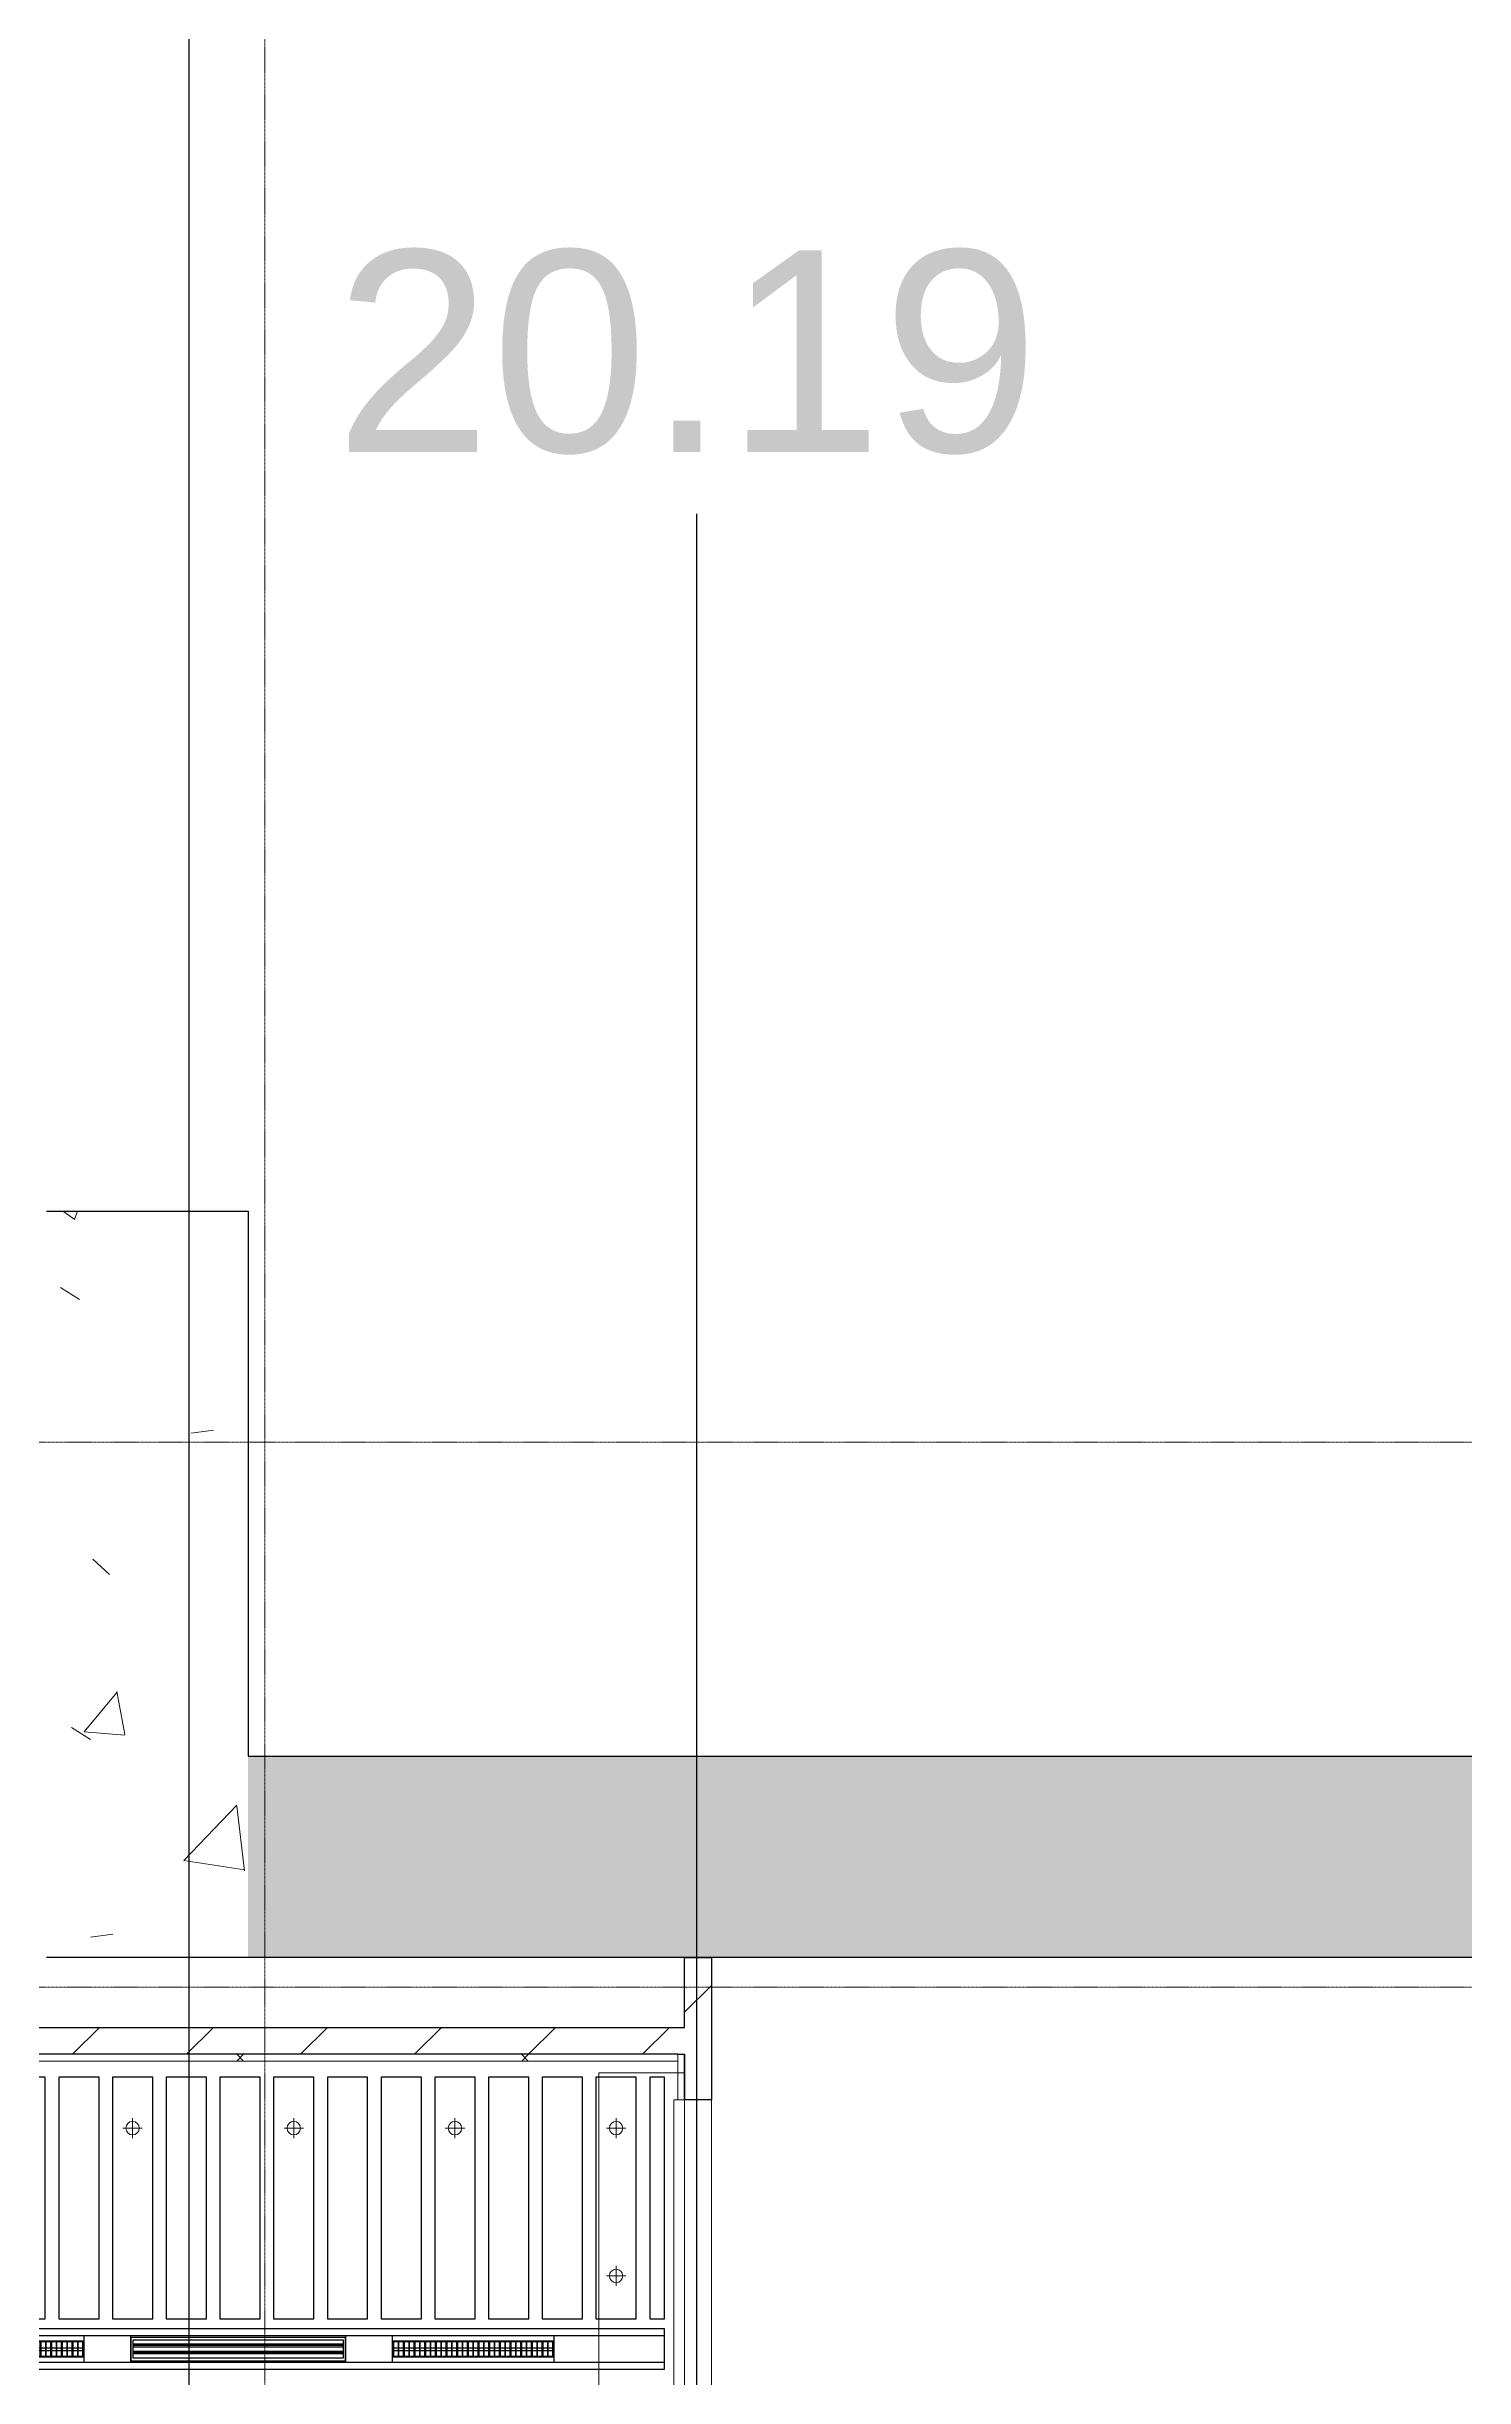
# Model space of a CAD drawing. Header units: millimetres. Extents: x -962357 to -591933, y -35273 to 59420.
# Drawn here: x -848905 to -838349, y 9289 to 26646 of the extents above; entities that cross this region are included whole.
import ezdxf
from ezdxf.enums import TextEntityAlignment as Align

# ---------------------------------------------------------------- set-up
doc = ezdxf.new("R2010")
doc.units = ezdxf.units.MM
doc.linetypes.add('DPA_Grid _ Level 100', pattern=[10, 5.5, -1.6, 1.3, -1.6])
for name, color, linetype in [('000 - WIPEOUT', 250, 'Continuous'), ('001 - ASCESSORIES', 251, 'Continuous'), ('A04_TUBE SERIES', 2, 'Continuous'), ('A11_ALU.SOLID SHEET', 2, 'Continuous')]:
    doc.layers.add(name, color=color, linetype=linetype)
for name, color, linetype, lineweight in [('008 - LIGHTING', 1, 'Continuous', 9), ('A-DETL-GENF', 2, 'Continuous', 9), ('A-DOOR', 3, 'Continuous', 25), ('A-DOOR-E', 2, 'Continuous', 25), ('A-DOOR-HDLN', 2, 'Continuous', 9), ('A-ROOM-IDEN', 3, 'Continuous', 25), ('A-WALL', 5, 'Continuous', 9), ('A-WALL-FNSH', 2, 'Continuous', 9), ('A-WALL-PATT', 1, 'Continuous', 9), ('E-LITE-EQPM', 2, 'Continuous', 9), ('S-GRID', 251, 'Continuous', 9), ('WALL-E', 2, 'Continuous', 9)]:
    doc.layers.add(name, color=color, linetype=linetype, lineweight=lineweight)
doc.styles.add('Arial_1', font='arial.ttf', dxfattribs={"height": 1500})
pattern_1 = [(50, (2.4, 1), (3643.682, -318.781), [381, -4191]), (355, (2.4, 1), (-704.856, 3821.136), [304.8, -3352.8]), (100.451, (306, -25.6), (2938.852, 3502.332), [323.8, -3561.801]), (46.184, (2.4, 1017), (5421.581, -840.856), [571.5, -6286.5]), (96.636, (454, 947), (4748.05, 4948.55), [485.7, -5342.702]), (351.184, (2.4, 1017), (4748.1, 4948.506), [457.2, -5029.2]), (21, (510.4, 763), (3032.288, -2045.304), [381, -4191]), (326, (510.4, 763), (1236.042, 3683.762), [304.8, -3352.8]), (71.451, (763, 592.5), (4268.343, 1638.425), [323.8, -3561.801]), (37.5, (2.4, 1), (61.772, 1691.1008), [167.64, -3144.52, 167.64, -3235.96, -3365.5]), (37.5, (2.4, 1), (61.772, 1691.1008), [-6715.76, 167.64, -3197.86]), (7.5, (2.4, 1), (1336.3933, 2003.6115), [167.64, -1772.92, 167.64, -3068.32, -1282.7]), (7.5, (2.4, 1), (1336.3933, 2003.6115), [-5176.52, 167.64, -1115.06]), (327.5, (-1130.5, 1), (2711.8178, -114.5786), [167.64, -1102.36, 167.64, -3794.76, -5257.8]), (327.5, (-1130.5, 1), (2711.8178, -114.5786), [-5232.4, 167.64, -5090.16]), (317.5, (-1638.5, 1), (2962.5856, 508.5334), [167.64, -1483.36, 167.64, -2463.8, -3733.8]), (317.5, (-1638.5, 1), (2962.5856, 508.5334), [-4282.44, 167.64, -3566.16])]
pattern_2 = [(45, (2.4, 1), (-424.26407, 424.26407), [])]

# ---------------------------------------------------------------- blocks, each defined once
blk = doc.blocks.new('M_Door-Overhead-Rolling - RS-18924031-4130-01 MULTI-PURPOSE LEVEL - REFLECTED CEILING PLAN')
at = {"layer": 'A-DOOR', "lineweight": 9}
for p, q in [((1580, -100), (-1580, -100)), ((-1580, -100), (-1580, -180)), ((1580, -180), (1580, -100)), ((-1580, -180), (1580, -180))]:
    blk.add_line(p, q, dxfattribs=at)
at = {"layer": 'A-DOOR-HDLN'}
for p, q in [((-1783.2, -100), (-1580, -100)), ((-1783.2, -100), (-1783.2, -738.8)), ((1580, -100), (1783.2, -100)), ((1783.2, -100), (1783.2, -738.8)), ((-1783.2, -738.8), (1783.2, -738.8))]:
    blk.add_line(p, q, dxfattribs=at)
blk = doc.blocks.new('LGF_DL_SAA_LowPower_DL1a - LGF_DL_SAA_LowPower_DL1a-8832329-4130-01 MULTI-PURPOSE LEVEL - REFLECTED CEILING PLAN')
at = {"layer": 'A-DETL-GENF'}
for p, q in [((72.5, 0), (-72.5, 0)), ((0, 75), (0, -75))]:
    blk.add_line(p, q, dxfattribs=at)
blk.add_circle((0, 0), 50, dxfattribs=at)
blk = doc.blocks.new('C-1-PP19-AR-4130-01-B_20250829-225100_EXLIGHT')
at = {"layer": 'E-LITE-EQPM', "extrusion": (0, 0, -1), "rotation": 180}
for p in [(103585, 7565), (102385, 7565), (101185, 7565), (99985, 7565), (99985, 6465)]:
    blk.add_blockref('LGF_DL_SAA_LowPower_DL1a - LGF_DL_SAA_LowPower_DL1a-8832329-4130-01 MULTI-PURPOSE LEVEL - REFLECTED CEILING PLAN', p, dxfattribs=at)
blk = doc.blocks.new('*U569')
blk.add_wipeout([(-25, 0), (25, 0), (25, 12350), (-25, 12350)]).dxf.layer = '000 - WIPEOUT'
at = {"layer": 'A04_TUBE SERIES', "color": 0}
blk.add_lwpolyline([(-25, 0), (25, 0), (25, 12350), (-25, 12350)], close=True, dxfattribs=at)
at = {"layer": 'Defpoints', "color": 250, "flags": 1}
blk.add_attdef('EXTR.OVL-LENGTH_', (-33, -9), '', height=5, dxfattribs=at)
blk = doc.blocks.new('*U570')
at = {"color": 1}
blk.add_wipeout([(600, -60), (-600, -60), (-600, 60), (600, 60)], dxfattribs=at).dxf.layer = '000 - WIPEOUT'
at = {"layer": '001 - ASCESSORIES', "color": 0}
blk.add_lwpolyline([(600, -60), (-600, -60), (-600, 60), (600, 60)], close=True, dxfattribs=at)
at = {"layer": '001 - ASCESSORIES'}
for points in [[(-593, -55), (-598, -55), (-598, 55), (-593, 55)], [(595, -55), (-595, -55), (-595, 55), (595, 55)], [(-559, -55), (-554, -55), (-554, 55), (-559, 55)], [(-514, -55), (-519, -55), (-519, 55), (-514, 55)], [(-479, -55), (-474, -55), (-474, 55), (-479, 55)], [(-435, -55), (-440, -55), (-440, 55), (-435, 55)], [(-400, -55), (-395, -55), (-395, 55), (-400, 55)], [(-355, -55), (-360, -55), (-360, 55), (-355, 55)], [(-320, -55), (-315, -55), (-315, 55), (-320, 55)], [(-276, -55), (-281, -55), (-281, 55), (-276, 55)], [(-241, -55), (-236, -55), (-236, 55), (-241, 55)], [(-196, -55), (-201, -55), (-201, 55), (-196, 55)], [(-161, -55), (-156, -55), (-156, 55), (-161, 55)], [(-117, -55), (-122, -55), (-122, 55), (-117, 55)], [(-82, -55), (-77, -55), (-77, 55), (-82, 55)], [(-37, -55), (-42, -55), (-42, 55), (-37, 55)], [(-3, -55), (3, -55), (3, 55), (-3, 55)], [(42, -55), (37, -55), (37, 55), (42, 55)], [(77, -55), (82, -55), (82, 55), (77, 55)], [(122, -55), (117, -55), (117, 55), (122, 55)], [(156, -55), (161, -55), (161, 55), (156, 55)], [(201, -55), (196, -55), (196, 55), (201, 55)], [(236, -55), (241, -55), (241, 55), (236, 55)], [(281, -55), (276, -55), (276, 55), (281, 55)], [(315, -55), (320, -55), (320, 55), (315, 55)], [(360, -55), (355, -55), (355, 55), (360, 55)], [(395, -55), (400, -55), (400, 55), (395, 55)], [(440, -55), (435, -55), (435, 55), (440, 55)], [(474, -55), (479, -55), (479, 55), (474, 55)], [(519, -55), (514, -55), (514, 55), (519, 55)], [(554, -55), (559, -55), (559, 55), (554, 55)], [(598, -55), (593, -55), (593, 55), (598, 55)]]:
    blk.add_lwpolyline(points, close=True, dxfattribs=at)
for points in [[(-593, 10), (-559, 10)], [(-554, 10), (-519, 10)], [(-514, 10), (-479, 10)], [(-474, 10), (-440, 10)], [(-435, 10), (-400, 10)], [(-395, 10), (-360, 10)], [(-355, 10), (-320, 10)], [(-315, 10), (-281, 10)], [(-276, 10), (-241, 10)], [(-236, 10), (-201, 10)], [(-196, 10), (-161, 10)], [(-156, 10), (-122, 10)], [(-117, 10), (-82, 10)], [(-77, 10), (-42, 10)], [(-37, 10), (-3, 10)], [(3, 10), (37, 10)], [(42, 10), (77, 10)], [(82, 10), (117, 10)], [(122, 10), (156, 10)], [(161, 10), (196, 10)], [(201, 10), (236, 10)], [(241, 10), (276, 10)], [(281, 10), (315, 10)], [(320, 10), (355, 10)], [(360, 10), (395, 10)], [(400, 10), (435, 10)], [(440, 10), (474, 10)], [(479, 10), (514, 10)], [(519, 10), (554, 10)], [(559, 10), (593, 10)], [(-593, -10), (-559, -10)], [(-554, -10), (-519, -10)], [(-514, -10), (-479, -10)], [(-474, -10), (-440, -10)], [(-435, -10), (-400, -10)], [(-395, -10), (-360, -10)], [(-355, -10), (-320, -10)], [(-315, -10), (-281, -10)], [(-276, -10), (-241, -10)], [(-236, -10), (-201, -10)], [(-196, -10), (-161, -10)], [(-156, -10), (-122, -10)], [(-117, -10), (-82, -10)], [(-77, -10), (-42, -10)], [(-37, -10), (-3, -10)], [(3, -10), (37, -10)], [(42, -10), (77, -10)], [(82, -10), (117, -10)], [(122, -10), (156, -10)], [(161, -10), (196, -10)], [(201, -10), (236, -10)], [(241, -10), (276, -10)], [(281, -10), (315, -10)], [(320, -10), (355, -10)], [(360, -10), (395, -10)], [(400, -10), (435, -10)], [(440, -10), (474, -10)], [(479, -10), (514, -10)], [(519, -10), (554, -10)], [(559, -10), (593, -10)]]:
    blk.add_lwpolyline(points, dxfattribs=at)
blk = doc.blocks.new('*U526')
at = {"layer": '001 - ASCESSORIES', "color": 0, "linetype": 'ByBlock'}
blk.add_lwpolyline([(800, 87), (-800, 87), (-800, -87), (800, -87)], close=True, dxfattribs=at)
at = {"layer": '001 - ASCESSORIES', "linetype": 'ByBlock'}
for points in [[(-782, 69), (782, 69), (782, -69), (-782, -69)], [(782, 36), (-782, 36), (-782, 16), (782, 16)], [(-782, -16), (782, -16), (782, -36), (-782, -36)]]:
    blk.add_lwpolyline(points, close=True, dxfattribs=at)
for points in [[(782, 26), (-782, 26)], [(-782, -26), (782, -26)]]:
    blk.add_lwpolyline(points, dxfattribs=at)
blk = doc.blocks.new('*U742')
blk.add_point((0, 0))
at = {"layer": 'Defpoints', "color": 250}
blk.add_text('AL.SHEET-HAT-TYPE-C', height=7, rotation=270, dxfattribs=at).set_placement((15, 0), align=Align.BOTTOM_CENTER)
blk.add_wipeout([(0, -100), (350, -100), (350, 100), (0, 100)]).dxf.layer = '000 - WIPEOUT'
at = {"layer": 'A11_ALU.SOLID SHEET', "color": 0}
blk.add_lwpolyline([(0, -100), (350, -100), (350, 100), (0, 100)], close=True, dxfattribs=at)
blk = doc.blocks.new('*U846')
blk.add_point((0, 0))
at = {"layer": 'Defpoints', "color": 250}
blk.add_text('AL.SHEET-HAT-TYPE-C', height=7, rotation=270, dxfattribs=at).set_placement((15, 0), align=Align.BOTTOM_CENTER)
blk.add_wipeout([(0, -100), (824, -100), (824, 100), (0, 100)]).dxf.layer = '000 - WIPEOUT'
at = {"layer": 'A11_ALU.SOLID SHEET', "color": 0}
blk.add_lwpolyline([(0, -100), (824, -100), (824, 100), (0, 100)], close=True, dxfattribs=at)
blk = doc.blocks.new('*U816')
at = {"color": 3}
for points in [[(-900, 2550), (900, 2550), (900, 2250), (-900, 2250)], [(-900, 2150), (900, 2150), (900, 1850), (-900, 1850)], [(-900, 1750), (900, 1750), (900, 1450), (-900, 1450)], [(-900, 1350), (900, 1350), (900, 1050), (-900, 1050)], [(-900, 950), (900, 950), (900, 650), (-900, 650)], [(-900, 550), (900, 550), (900, 250), (-900, 250)], [(-900, 150), (900, 150), (900, -150), (-900, -150)], [(-900, -250), (900, -250), (900, -550), (-900, -550)], [(-900, -650), (900, -650), (900, -950), (-900, -950)], [(-900, -1050), (900, -1050), (900, -1350), (-900, -1350)], [(-900, -1450), (900, -1450), (900, -1750), (-900, -1750)], [(-900, -1850), (900, -1850), (900, -2150), (-900, -2150)], [(-900, -2250), (900, -2250), (900, -2550), (-900, -2550)]]:
    blk.add_wipeout(points, dxfattribs=at).dxf.layer = '000 - WIPEOUT'
at = {"layer": 'A11_ALU.SOLID SHEET', "color": 0, "linetype": 'ByBlock'}
for points in [[(-900, 2250), (900, 2250), (900, 2550), (-900, 2550)], [(-900, 1850), (900, 1850), (900, 2150), (-900, 2150)], [(-900, 1450), (900, 1450), (900, 1750), (-900, 1750)], [(-900, 1050), (900, 1050), (900, 1350), (-900, 1350)], [(-900, 650), (900, 650), (900, 950), (-900, 950)], [(-900, 250), (900, 250), (900, 550), (-900, 550)], [(-900, -150), (900, -150), (900, 150), (-900, 150)], [(-900, -550), (900, -550), (900, -250), (-900, -250)], [(-900, -950), (900, -950), (900, -650), (-900, -650)], [(-900, -1350), (900, -1350), (900, -1050), (-900, -1050)], [(-900, -1750), (900, -1750), (900, -1450), (-900, -1450)], [(-900, -2150), (900, -2150), (900, -1850), (-900, -1850)], [(-900, -2550), (900, -2550), (900, -2250), (-900, -2250)]]:
    blk.add_lwpolyline(points, close=True, dxfattribs=at)
blk = doc.blocks.new('*U601')
at = {"layer": 'Defpoints'}
blk.add_point((0, 0), dxfattribs=at)
blk.add_wipeout([(900, 250), (900, 360), (-900, 360), (-900, 250)]).dxf.layer = '000 - WIPEOUT'
at = {"layer": 'A11_ALU.SOLID SHEET', "color": 0}
blk.add_lwpolyline([(900, 250), (900, 360), (-900, 360), (-900, 250)], close=True, dxfattribs=at)
at = {"layer": 'Defpoints'}
blk.add_point((0, 400), dxfattribs=at)
blk = doc.blocks.new('*U853')
at = {"layer": 'A11_ALU.SOLID SHEET', "color": 1}
for name, p in [('*U742', (-103949, 5920)), ('*U846', (-100449, 5920))]:
    blk.add_blockref(name, p, dxfattribs=at)
at = {"layer": '008 - LIGHTING'}
for p in [(-104549, 5920), (-101049, 5920)]:
    blk.add_blockref('*U570', p, dxfattribs=at)
at = {"layer": 'A11_ALU.SOLID SHEET', "color": 1}
blk.add_blockref('*U742', (-101999, 5920), dxfattribs=at)
at = {"layer": '008 - LIGHTING'}
blk.add_blockref('*U526', (-102799, 5920), dxfattribs=at)
at = {"layer": 'A04_TUBE SERIES', "linetype": 'ByBlock', "rotation": 270}
for p in [(-111975, 6045), (-111975, 5795)]:
    blk.add_blockref('*U569', p, dxfattribs=at)
at = {"layer": 'A11_ALU.SOLID SHEET', "linetype": 'ByBlock', "rotation": 90}
blk.add_blockref('*U816', (-102385, 7045), dxfattribs=at)
at = {"layer": 'A11_ALU.SOLID SHEET', "color": 0, "linetype": 'ByBlock', "rotation": 270.0000000000007}
blk.add_blockref('*U601', (-99985, 7045), dxfattribs=at)

msp = doc.modelspace()

# ---------------------------------------------------------------- hatches: boundary and pattern name
at = {"layer": 'A-WALL-PATT'}
h = msp.add_hatch(dxfattribs=at)
h.set_pattern_fill('FP_1', color=256, style=0, pattern_type=2)
h.set_pattern_definition(pattern_1)
h.paths.add_polyline_path([(-848905, 16473), (-847405, 16473), (-847405, 17973), (-848905, 17973)])
h = msp.add_hatch(dxfattribs=at)
h.set_pattern_fill('FP_2', color=256, style=0, pattern_type=2)
h.set_pattern_definition(pattern_2)
h.paths.add_polyline_path([(-843955, 6630), (-843955, 8195), (-844155, 8195), (-844155, 6630), (-844055, 6630)])
h.paths.add_polyline_path([(-843955, 11355), (-843955, 12415), (-844155, 12415), (-844155, 11355), (-844055, 11355)])

# ---------------------------------------------------------------- linework, layer by layer
at = {"layer": 'A-ROOM-IDEN'}
msp.add_line((-844065, 5530.6), (-844065, 23166.3), dxfattribs=at)
at = {"layer": 'A-WALL', "color": 7, "lineweight": 25}
for p, q in [((-848905, 17973), (-847405, 17973)), ((-847405, 17973), (-847405, 16473)), ((-844155, 11895), (-844155, 12415)), ((-844155, 12415), (-844055, 12415)), ((-844055, 12415), (-843955, 12415)), ((-843955, 12415), (-843955, 11355)), ((-844155, 11355), (-844155, 11695)), ((-844155, 11695), (-844155, 11355)), ((-844055, 11355), (-844155, 11355)), ((-843955, 11355), (-844055, 11355))]:
    msp.add_line(p, q, dxfattribs=at)
at = {"layer": 'S-GRID', "linetype": 'DPA_Grid _ Level 100'}
msp.add_line((-601518.7, 16253), (-954682, 16253), dxfattribs=at)
at = {"layer": 'WALL-E'}
for p, q in [((-844155, 11355), (-844155, 8195)), ((-844155, 11355), (-843955, 11355)), ((-843955, 8195), (-843955, 11355))]:
    msp.add_line(p, q, dxfattribs=at)

# ---------------------------------------------------------------- block references
msp.add_blockref('*U853', (-744680, 3580))

# ---------------------------------------------------------------- texts
at = {"layer": 'A-ROOM-IDEN', "lineweight": 9, "insert": (-846760, 25128.1), "char_height": 1500, "width": 6493.669, "attachment_point": 1, "style": 'Arial_1'}
msp.add_mtext('20.19', dxfattribs=at)

# ---------------------------------------------------------------- next in the draw order: hatches: boundary and pattern name
at = {"layer": 'A-WALL-PATT'}
h = msp.add_hatch(dxfattribs=at)
h.set_pattern_fill('FP_1', color=256, style=0, pattern_type=2)
h.set_pattern_definition(pattern_1)
h.paths.add_polyline_path([(-848905, 12415), (-847405, 12415), (-847405, 16473), (-848905, 16473), (-848905, 12615)])
h = msp.add_hatch(dxfattribs=at)
h.set_pattern_fill('FP_1', color=256, style=0, pattern_type=2)
h.set_pattern_definition(pattern_1)
h.paths.add_polyline_path([(-743518.8, 12415), (-743518.8, 13915), (-847405, 13915), (-847405, 12415), (-745018.8, 12415)])
h = msp.add_hatch(dxfattribs=at)
h.set_pattern_fill('FP_2', color=256, style=0, pattern_type=2)
h.set_pattern_definition(pattern_2)
h.paths.add_polyline_path([(-844155, 11695), (-844155, 11895), (-849425, 11895), (-849425, 11695), (-844205, 11695)])
h = msp.add_hatch(dxfattribs=at)
h.set_pattern_fill('FP_3', color=256, style=0, pattern_type=2)
h.set_pattern_definition([(45, (2.4, 1), (-1060.6602, 1060.6602), []), (135, (2.4, 1), (-1060.6602, -1060.6602), [])])
h.paths.add_polyline_path([(-849625, 11645), (-844205, 11645), (-844205, 11695), (-849625, 11695)])

# ---------------------------------------------------------------- next in the draw order: linework, layer by layer
at = {"layer": 'A-ROOM-IDEN'}
msp.add_line((-847844.2, 5786.6), (-847844.2, 27980.8), dxfattribs=at)
at = {"layer": 'A-WALL', "color": 7, "lineweight": 25}
for p, q in [((-847405, 16473), (-847405, 13915)), ((-847405, 13915), (-743518.8, 13915)), ((-847405, 12415), (-848905, 12415)), ((-745018.8, 12415), (-847405, 12415)), ((-849425, 11895), (-844155, 11895)), ((-844205, 11695), (-849425, 11695)), ((-844205, 11695), (-844155, 11695))]:
    msp.add_line(p, q, dxfattribs=at)
at = {"layer": 'A-WALL-FNSH', "color": 250}
for p, q in [((-849625, 11695), (-844205, 11695)), ((-844205, 11645), (-849625, 11645)), ((-844205, 11695), (-844205, 11645)), ((-844205, 11355), (-844205, 11695)), ((-844155, 11355), (-844205, 11355))]:
    msp.add_line(p, q, dxfattribs=at)
at = {"layer": 'S-GRID', "linetype": 'DPA_Grid _ Level 100'}
for p, q in [((-847280, -30741.3), (-847280, 54920.2)), ((-601518.7, 12195), (-957857, 12195))]:
    msp.add_line(p, q, dxfattribs=at)

# ---------------------------------------------------------------- next in the draw order: block references
msp.add_blockref('C-1-PP19-AR-4130-01-B_20250829-225100_EXLIGHT', (-744680, 3580))
at = {"layer": 'A-DOOR-E', "rotation": 270}
msp.add_blockref('M_Door-Overhead-Rolling - RS-18924031-4130-01 MULTI-PURPOSE LEVEL - REFLECTED CEILING PLAN', (-844055, 9775), dxfattribs=at)

doc.saveas('drawing.dxf')
